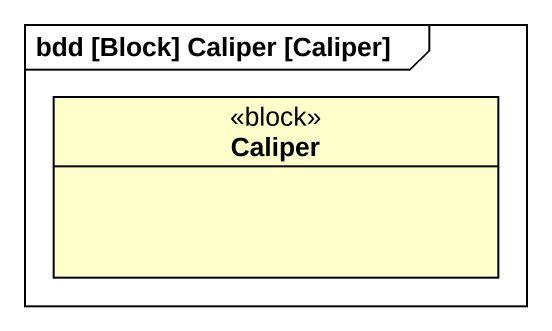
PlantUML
@startuml
mainframe bdd [Block] Caliper [Caliper]
hide circle
hide empty members
class Caliper <<block>>
@enduml
